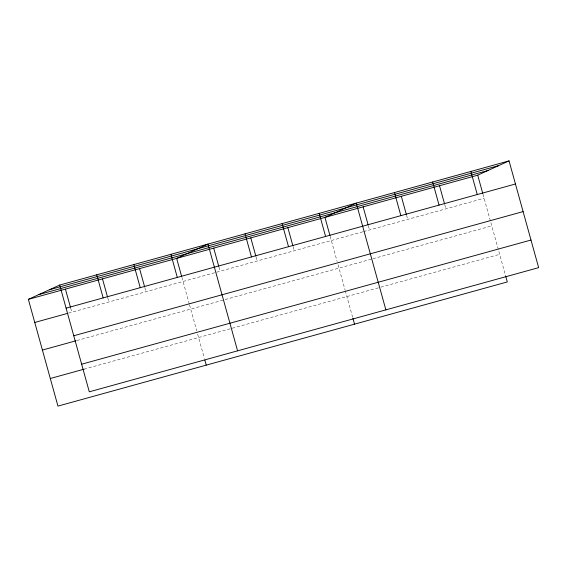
<?xml version="1.0" encoding="UTF-8"?>
<svg xmlns="http://www.w3.org/2000/svg" width="567" height="567" viewBox="0 0 567 567"><rect width="100%" height="100%" fill="white"/><g stroke="black" fill="none" stroke-linecap="round" stroke-linejoin="round"><path stroke-width="0.43" stroke-dasharray="2.83 2.13" d="M68.458 313.14L362.738 231.825M363.582 231.591L484.112 198.287M76.956 340.512L372.087 258.963M372.937 258.729L491.766 225.893M84.001 369.188L379.975 287.405M380.826 287.171L499.655 254.335M482.971 194.162L505.686 276.086M444.776 204.715L445.917 208.84M406.574 215.269L407.723 219.394M368.38 225.822L369.528 229.947M330.185 236.375L337.131 261.415M338.06 264.761L345.019 289.857M345.253 290.694L352.674 317.463M293.118 246.624L294.259 250.749M256.043 256.865L257.184 260.99M218.968 267.107L220.116 271.232M181.901 277.355L189.307 304.061M189.541 304.897L196.728 330.83M197.656 334.183L204.389 358.436M144.826 287.597L145.974 291.721M107.758 297.838L108.899 301.963M70.684 308.079L71.825 312.204"/><path stroke-width="0.85" d="M505.686 276.086L507.309 281.941L57.954 406.107L28.35 299.355L59.691 285.059L509.046 160.893L538.65 267.645L89.295 391.811L59.691 285.059M28.35 299.355L477.705 175.189L509.046 160.893M49.343 289.772L498.705 165.614M38.691 294.634L488.045 170.476M66.091 308.157L515.453 183.992M34.757 322.453L67.615 313.374M73.753 335.763L523.107 211.597M42.412 350.059L76.113 340.746M81.634 364.205L530.995 240.039M50.3 378.501L84.001 369.188M477.705 175.189L482.737 193.34M470.851 171.447L477.258 194.545M439.51 185.742L444.542 203.893M432.656 182L439.056 205.098M401.316 196.295L406.348 214.446M394.462 192.553L400.862 215.651M363.121 206.849L368.153 225M385.872 309.865L356.26 203.106L324.926 217.409L329.959 235.553M352.908 318.3L354.531 324.161M319.193 213.355L325.6 236.453M287.852 227.65L292.884 245.794M282.118 223.596L288.525 246.695M250.784 237.892L255.816 256.043M245.05 233.838L251.45 256.936M213.709 248.133L218.742 266.284M237.58 350.838L207.976 244.086L176.635 258.382L181.674 276.526M204.85 360.116L206.246 365.134M170.901 254.328L177.308 277.426M139.567 268.623L144.599 286.767M133.833 264.569L140.24 287.667M102.492 278.865L107.524 297.016M96.759 274.811L103.166 297.909M65.425 289.113L70.457 307.257"/></g></svg>
